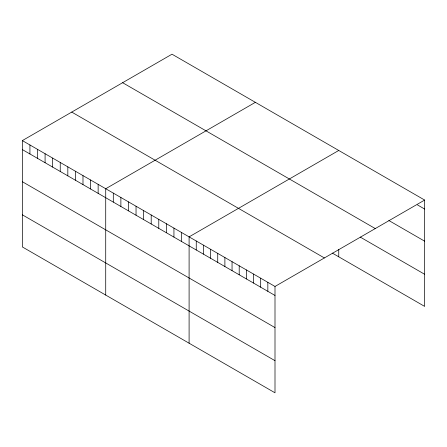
<?xml version="1.0" encoding="UTF-8"?>
<svg xmlns="http://www.w3.org/2000/svg" width="447" height="447" viewBox="0 0 447 447"><rect width="100%" height="100%" fill="white"/><g stroke="black" fill="none" stroke-linecap="round" stroke-linejoin="round"><path stroke-width="0.67" d="M22.35 140.598L275 286.46L275 392.801L22.35 246.94L22.35 140.598L172 54.199L424.65 200.06L424.65 306.402L332.339 253.108M255.377 102.329L105.721 188.735L105.721 295.076M338.748 150.466L189.098 236.871L189.098 343.212M275 286.46L424.65 200.06M417.492 204.922L424.65 209.056M388.856 220.516L424.65 241.179M122.618 82.706L375.262 228.573M360.226 237.083L424.65 274.279M71.738 112.085L324.382 257.953M22.35 149.594L275 295.456M22.35 181.717L275 327.584M22.35 214.817L275 360.679M338.748 249.448L338.748 256.807M267.837 282.331L267.837 291.327M260.679 278.196L260.679 287.192M253.522 274.061L253.522 283.057M246.364 269.932L246.364 278.928M239.206 265.797L239.206 274.793M232.049 261.663L232.049 270.658M224.891 257.533L224.891 266.529M217.728 253.399L217.728 262.395M210.571 249.264L210.571 258.26M203.413 245.135L203.413 254.131M196.255 241L196.255 249.996M181.516 232.49L181.516 241.486M173.939 228.115L173.939 237.111M166.357 223.74L166.357 232.736M158.78 219.365L158.78 228.361M151.198 214.99L151.198 223.986M143.621 210.615L143.621 219.606M136.039 206.235L136.039 215.23M128.462 201.86L128.462 210.855M120.88 197.485L120.88 206.48M113.303 193.11L113.303 202.105M98.144 184.36L98.144 193.35M90.562 179.979L90.562 188.975M82.986 175.604L82.986 184.6M75.403 171.229L75.403 180.225M67.827 166.854L67.827 175.85M60.244 162.479L60.244 171.475M52.668 158.104L52.668 167.094M45.086 153.723L45.086 162.719M37.509 149.348L37.509 158.344M29.927 144.973L29.927 153.969"/></g></svg>
